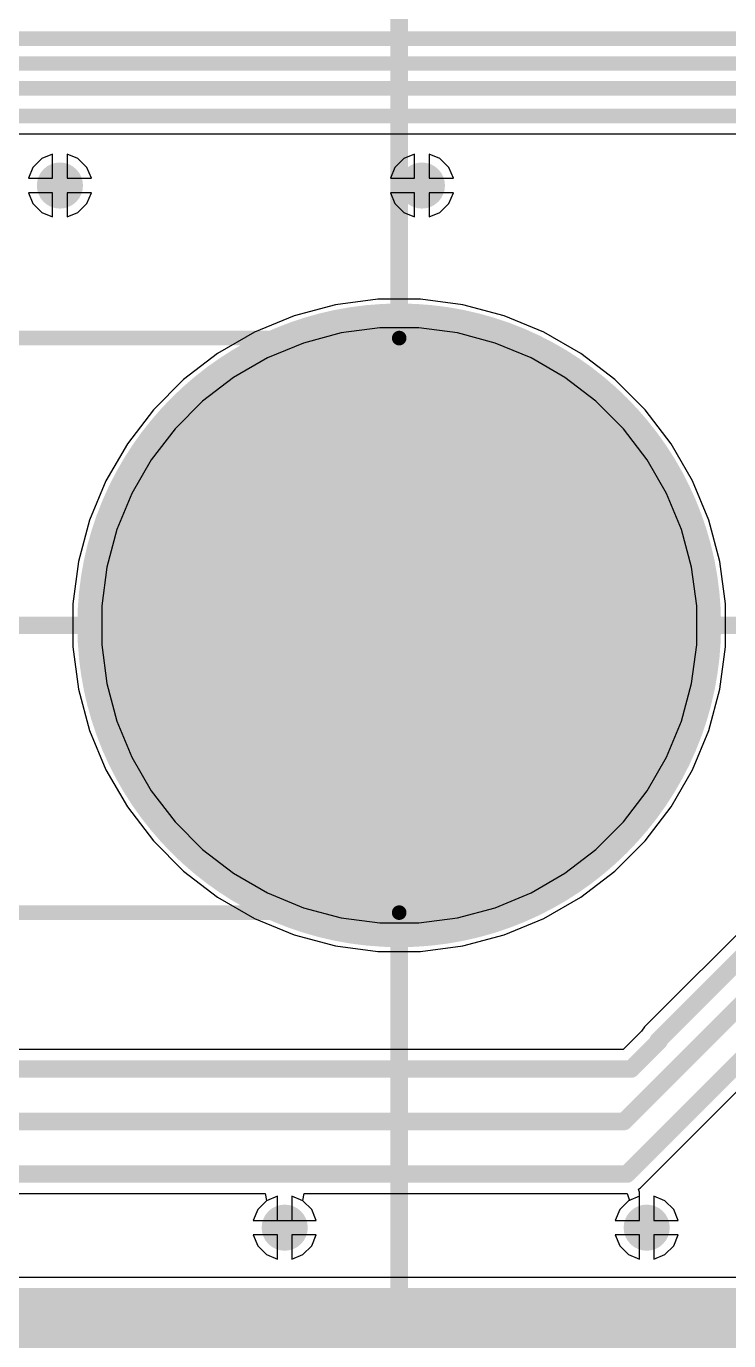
# Model space of a CAD drawing. Header units: millimetres. Extents: x -48 to 200, y -49 to 27.
# Drawn here: x 1.677 to 2.159, y 0.441 to 1.342 of the extents above; entities that cross this region are included whole.
import ezdxf

# ---------------------------------------------------------------- set-up
doc = ezdxf.new("R2010")
doc.units = ezdxf.units.MM
doc.header["$MEASUREMENT"] = 0
for name, color, linetype in [('BottomLayer', 5, 'Continuous'), ('BottomSolder', 6, 'Continuous'), ('Mechanical1', 6, 'Continuous'), ('MultiLayer', 9, 'Continuous'), ('PadHoleLayer', 156, 'Continuous'), ('TopLayer', 1, 'Continuous'), ('TopSolder', 216, 'Continuous'), ('ViaHoleLayer', 16, 'Continuous')]:
    doc.layers.add(name, color=color, linetype=linetype)

msp = doc.modelspace()

# ---------------------------------------------------------------- hatches: boundary and pattern name
at = {"layer": 'BottomLayer'}
h = msp.add_hatch(color=5, dxfattribs=at)
edge = h.paths.add_edge_path()
edge.add_arc((1.70052, 1.23238), 0.01181, 0, 360)
h = msp.add_hatch(color=5, dxfattribs=at)
edge = h.paths.add_edge_path()
edge.add_arc((1.94855, 1.23238), 0.01181, 0, 360)
h = msp.add_hatch(color=5, dxfattribs=at)
edge = h.paths.add_edge_path()
edge.add_arc((1.85454, 0.51828), 0.01181, 0, 360)
h = msp.add_hatch(color=5, dxfattribs=at)
edge = h.paths.add_edge_path()
edge.add_arc((2.10257, 0.51828), 0.01181, 0, 360)
at = {"layer": 'BottomSolder'}
h = msp.add_hatch(color=6, dxfattribs=at)
edge = h.paths.add_edge_path()
edge.add_arc((1.70052, 1.23238), 0.01581, 0, 360)
h = msp.add_hatch(color=6, dxfattribs=at)
edge = h.paths.add_edge_path()
edge.add_arc((1.94855, 1.23238), 0.01581, 0, 360)
h = msp.add_hatch(color=6, dxfattribs=at)
edge = h.paths.add_edge_path()
edge.add_arc((1.933, 0.931), 0.22054, 0, 360)
h = msp.add_hatch(color=6, dxfattribs=at)
edge = h.paths.add_edge_path()
edge.add_arc((1.85454, 0.51828), 0.01581, 0, 360)
h = msp.add_hatch(color=6, dxfattribs=at)
edge = h.paths.add_edge_path()
edge.add_arc((2.10257, 0.51828), 0.01581, 0, 360)
at = {"layer": 'MultiLayer'}
h = msp.add_hatch(color=9, dxfattribs=at)
edge = h.paths.add_edge_path()
edge.add_arc((1.933, 0.931), 0.21654, 0, 360)
at = {"layer": 'PadHoleLayer'}
h = msp.add_hatch(color=156, dxfattribs=at)
edge = h.paths.add_edge_path()
edge.add_arc((1.933, 0.931), 0.19685, 0, 360)
at = {"layer": 'TopLayer'}
h = msp.add_hatch(color=1, dxfattribs=at)
edge = h.paths.add_edge_path()
edge.add_arc((1.70052, 1.23238), 0.01181, 0, 360)
h = msp.add_hatch(color=1, dxfattribs=at)
edge = h.paths.add_edge_path()
edge.add_arc((1.94855, 1.23238), 0.01181, 0, 360)
h = msp.add_hatch(color=1, dxfattribs=at)
edge = h.paths.add_edge_path()
edge.add_arc((1.933, 0.931), 0.21654, 0, 360)
h = msp.add_hatch(color=1, dxfattribs=at)
edge = h.paths.add_edge_path()
edge.add_arc((1.85454, 0.51828), 0.01181, 0, 360)
h = msp.add_hatch(color=1, dxfattribs=at)
edge = h.paths.add_edge_path()
edge.add_arc((2.10257, 0.51828), 0.01181, 0, 360)
msp.add_hatch(color=1, dxfattribs=at).paths.add_polyline_path([(2.513, 0.477), (1.539, 0.477), (1.539, 0.431), (2.513, 0.431)])
at = {"layer": 'TopSolder'}
h = msp.add_hatch(color=216, dxfattribs=at)
edge = h.paths.add_edge_path()
edge.add_arc((1.70052, 1.23238), 0.01581, 0, 360)
h = msp.add_hatch(color=216, dxfattribs=at)
edge = h.paths.add_edge_path()
edge.add_arc((1.94855, 1.23238), 0.01581, 0, 360)
h = msp.add_hatch(color=216, dxfattribs=at)
edge = h.paths.add_edge_path()
edge.add_arc((1.933, 0.931), 0.22054, 0, 360)
h = msp.add_hatch(color=216, dxfattribs=at)
edge = h.paths.add_edge_path()
edge.add_arc((1.85454, 0.51828), 0.01581, 0, 360)
h = msp.add_hatch(color=216, dxfattribs=at)
edge = h.paths.add_edge_path()
edge.add_arc((2.10257, 0.51828), 0.01581, 0, 360)
at = {"layer": 'ViaHoleLayer'}
h = msp.add_hatch(color=16, dxfattribs=at)
edge = h.paths.add_edge_path()
edge.add_arc((1.70052, 1.23238), 0.00591, 0, 360)
h = msp.add_hatch(color=16, dxfattribs=at)
edge = h.paths.add_edge_path()
edge.add_arc((1.94855, 1.23238), 0.00591, 0, 360)
h = msp.add_hatch(color=16, dxfattribs=at)
edge = h.paths.add_edge_path()
edge.add_arc((1.85454, 0.51828), 0.00591, 0, 360)
h = msp.add_hatch(color=16, dxfattribs=at)
edge = h.paths.add_edge_path()
edge.add_arc((2.10257, 0.51828), 0.00591, 0, 360)

# ---------------------------------------------------------------- linework, layer by layer
at = {"layer": 'BottomLayer'}
for p, q in [((1.26865, 1.26776), (2.30187, 1.26776)), ((1.69552, 1.25391), (1.68816, 1.25087)), ((1.69552, 1.23738), (1.69552, 1.25391)), ((1.71287, 1.25087), (1.70552, 1.25391)), ((1.70552, 1.25391), (1.70552, 1.23738)), ((1.94355, 1.25391), (1.9362, 1.25087)), ((1.94355, 1.23738), (1.94355, 1.25391)), ((1.96091, 1.25087), (1.95355, 1.25391)), ((1.95355, 1.25391), (1.95355, 1.23738)), ((1.68203, 1.24473), (1.67898, 1.23738)), ((1.68816, 1.25087), (1.68203, 1.24473)), ((1.71901, 1.24473), (1.71287, 1.25087)), ((1.72206, 1.23738), (1.71901, 1.24473)), ((1.93006, 1.24473), (1.92701, 1.23738)), ((1.9362, 1.25087), (1.93006, 1.24473)), ((1.96704, 1.24473), (1.96091, 1.25087)), ((1.97009, 1.23738), (1.96704, 1.24473)), ((1.67898, 1.23738), (1.69552, 1.23738)), ((1.70552, 1.23738), (1.72206, 1.23738)), ((1.92701, 1.23738), (1.94355, 1.23738)), ((1.95355, 1.23738), (1.97009, 1.23738)), ((1.69552, 1.22738), (1.67898, 1.22738)), ((1.67898, 1.22738), (1.68203, 1.22002)), ((1.69552, 1.21084), (1.69552, 1.22738)), ((1.72206, 1.22738), (1.70552, 1.22738)), ((1.70552, 1.22738), (1.70552, 1.21084)), ((1.71901, 1.22002), (1.72206, 1.22738)), ((1.94355, 1.22738), (1.92701, 1.22738)), ((1.92701, 1.22738), (1.93006, 1.22002)), ((1.94355, 1.21084), (1.94355, 1.22738)), ((1.97009, 1.22738), (1.95355, 1.22738)), ((1.95355, 1.22738), (1.95355, 1.21084)), ((1.96704, 1.22002), (1.97009, 1.22738)), ((1.68203, 1.22002), (1.68816, 1.21389)), ((1.71287, 1.21389), (1.71901, 1.22002)), ((1.93006, 1.22002), (1.9362, 1.21389)), ((1.96091, 1.21389), (1.96704, 1.22002)), ((1.68816, 1.21389), (1.69552, 1.21084)), ((1.70552, 1.21084), (1.71287, 1.21389)), ((1.9362, 1.21389), (1.94355, 1.21084)), ((1.95355, 1.21084), (1.96091, 1.21389)), ((1.89315, 1.13136), (1.86733, 1.12445)), ((1.91964, 1.13485), (1.89315, 1.13136)), ((1.94636, 1.13485), (1.91964, 1.13485)), ((1.97285, 1.13136), (1.94636, 1.13485)), ((1.99867, 1.12445), (1.97285, 1.13136)), ((1.86733, 1.12445), (1.84265, 1.11422)), ((2.02335, 1.11422), (1.99867, 1.12445)), ((1.84265, 1.11422), (1.8195, 1.10086)), ((2.0465, 1.10086), (2.02335, 1.11422)), ((1.8195, 1.10086), (1.7983, 1.08459)), ((2.0677, 1.08459), (2.0465, 1.10086)), ((1.7983, 1.08459), (1.77941, 1.0657)), ((2.08659, 1.0657), (2.0677, 1.08459)), ((1.77941, 1.0657), (1.76314, 1.0445)), ((2.10286, 1.0445), (2.08659, 1.0657)), ((1.76314, 1.0445), (1.74978, 1.02135)), ((2.11622, 1.02135), (2.10286, 1.0445)), ((1.74978, 1.02135), (1.73955, 0.99667)), ((2.12645, 0.99667), (2.11622, 1.02135)), ((1.73955, 0.99667), (1.73264, 0.97085)), ((2.13336, 0.97085), (2.12645, 0.99667)), ((1.73264, 0.97085), (1.72915, 0.94436)), ((2.13685, 0.94436), (2.13336, 0.97085)), ((1.72915, 0.94436), (1.72915, 0.91764)), ((2.13685, 0.91764), (2.13685, 0.94436)), ((1.72915, 0.91764), (1.73264, 0.89115)), ((2.13336, 0.89115), (2.13685, 0.91764)), ((1.73264, 0.89115), (1.73955, 0.86533)), ((2.12645, 0.86533), (2.13336, 0.89115)), ((1.73955, 0.86533), (1.74978, 0.84065)), ((2.11622, 0.84065), (2.12645, 0.86533)), ((1.74978, 0.84065), (1.76314, 0.8175)), ((2.10286, 0.8175), (2.11622, 0.84065)), ((1.76314, 0.8175), (1.77941, 0.7963)), ((2.08659, 0.7963), (2.10286, 0.8175)), ((1.77941, 0.7963), (1.7983, 0.77741)), ((2.0677, 0.77741), (2.08659, 0.7963)), ((1.7983, 0.77741), (1.8195, 0.76114)), ((2.0465, 0.76114), (2.0677, 0.77741)), ((1.8195, 0.76114), (1.84265, 0.74778)), ((2.02335, 0.74778), (2.0465, 0.76114)), ((1.84265, 0.74778), (1.86733, 0.73755)), ((1.99867, 0.73755), (2.02335, 0.74778)), ((1.86733, 0.73755), (1.89315, 0.73064)), ((1.89315, 0.73064), (1.91964, 0.72715)), ((1.94636, 0.72715), (1.97285, 0.73064)), ((1.97285, 0.73064), (1.99867, 0.73755)), ((1.91964, 0.72715), (1.94636, 0.72715)), ((1.84218, 0.53677), (1.83604, 0.53064)), ((1.84954, 0.53982), (1.84218, 0.53677)), ((1.84954, 0.52328), (1.84954, 0.53982)), ((1.86689, 0.53677), (1.85954, 0.53982)), ((1.85954, 0.53982), (1.85954, 0.52328)), ((1.87303, 0.53064), (1.86689, 0.53677)), ((2.09021, 0.53677), (2.08408, 0.53064)), ((2.09757, 0.53982), (2.09021, 0.53677)), ((2.09757, 0.52328), (2.09757, 0.53982)), ((2.11492, 0.53677), (2.10757, 0.53982)), ((2.10757, 0.53982), (2.10757, 0.52328)), ((2.12106, 0.53064), (2.11492, 0.53677)), ((1.83604, 0.53064), (1.833, 0.52328)), ((1.833, 0.52328), (1.84954, 0.52328)), ((1.85954, 0.52328), (1.87607, 0.52328)), ((1.87607, 0.52328), (1.87303, 0.53064)), ((2.08408, 0.53064), (2.08103, 0.52328)), ((2.08103, 0.52328), (2.09757, 0.52328)), ((2.10757, 0.52328), (2.1241, 0.52328)), ((2.1241, 0.52328), (2.12106, 0.53064)), ((1.84954, 0.51328), (1.833, 0.51328)), ((1.833, 0.51328), (1.83604, 0.50593)), ((1.83604, 0.50593), (1.84218, 0.49979)), ((1.84954, 0.49675), (1.84954, 0.51328)), ((1.87607, 0.51328), (1.85954, 0.51328)), ((1.85954, 0.51328), (1.85954, 0.49675)), ((1.86689, 0.49979), (1.87303, 0.50593)), ((1.87303, 0.50593), (1.87607, 0.51328)), ((2.09757, 0.51328), (2.08103, 0.51328)), ((2.08103, 0.51328), (2.08408, 0.50593)), ((2.08408, 0.50593), (2.09021, 0.49979)), ((2.09757, 0.49675), (2.09757, 0.51328)), ((2.1241, 0.51328), (2.10757, 0.51328)), ((2.10757, 0.51328), (2.10757, 0.49675)), ((2.11492, 0.49979), (2.12106, 0.50593)), ((2.12106, 0.50593), (2.1241, 0.51328)), ((1.84218, 0.49979), (1.84954, 0.49675)), ((1.85954, 0.49675), (1.86689, 0.49979)), ((2.09021, 0.49979), (2.09757, 0.49675)), ((2.10757, 0.49675), (2.11492, 0.49979))]:
    msp.add_line(p, q, dxfattribs=at)
at = {"layer": 'BottomLayer', "const_width": 0.01}
for points in [[(0.811, 1.333), (2.33396, 1.333)], [(0.801, 1.316), (2.325, 1.316)], [(0.577, 1.299), (2.31198, 1.299)], [(0.57196, 1.28), (2.30693, 1.28)]]:
    msp.add_lwpolyline(points, dxfattribs=at)
at = {"layer": 'Mechanical1'}
for points, const_width in [([(1.933, -0.069), (1.933, 1.931)], 0.012), ([(1.603, 1.12785), (1.933, 1.12785)], 0.01), ([(-0.067, 0.931), (3.933, 0.931)], 0.012), ([(1.603, 0.73415), (1.933, 0.73415)], 0.01)]:
    msp.add_lwpolyline(points, dxfattribs=dict(at, const_width=const_width))
at = {"layer": 'Mechanical1', "const_width": 0.005}
for points in [[(1.9305, 1.12785, 1), (1.9355, 1.12785, 1)], [(1.9305, 0.73415, 1), (1.9355, 0.73415, 1)]]:
    msp.add_lwpolyline(points, format="xyb", close=True, dxfattribs=at)
at = {"layer": 'TopLayer'}
for p, q in [((1.69552, 1.25391), (1.68816, 1.25087)), ((1.69552, 1.23738), (1.69552, 1.25391)), ((1.71287, 1.25087), (1.70552, 1.25391)), ((1.70552, 1.25391), (1.70552, 1.23738)), ((1.94355, 1.25391), (1.9362, 1.25087)), ((1.94355, 1.23738), (1.94355, 1.25391)), ((1.96091, 1.25087), (1.95355, 1.25391)), ((1.95355, 1.25391), (1.95355, 1.23738)), ((1.68203, 1.24473), (1.67898, 1.23738)), ((1.68816, 1.25087), (1.68203, 1.24473)), ((1.71901, 1.24473), (1.71287, 1.25087)), ((1.72206, 1.23738), (1.71901, 1.24473)), ((1.93006, 1.24473), (1.92701, 1.23738)), ((1.9362, 1.25087), (1.93006, 1.24473)), ((1.96704, 1.24473), (1.96091, 1.25087)), ((1.97009, 1.23738), (1.96704, 1.24473)), ((1.67898, 1.23738), (1.69552, 1.23738)), ((1.70552, 1.23738), (1.72206, 1.23738)), ((1.92701, 1.23738), (1.94355, 1.23738)), ((1.95355, 1.23738), (1.97009, 1.23738)), ((1.69552, 1.22738), (1.67898, 1.22738)), ((1.67898, 1.22738), (1.68203, 1.22002)), ((1.69552, 1.21084), (1.69552, 1.22738)), ((1.72206, 1.22738), (1.70552, 1.22738)), ((1.70552, 1.22738), (1.70552, 1.21084)), ((1.71901, 1.22002), (1.72206, 1.22738)), ((1.94355, 1.22738), (1.92701, 1.22738)), ((1.92701, 1.22738), (1.93006, 1.22002)), ((1.94355, 1.21084), (1.94355, 1.22738)), ((1.97009, 1.22738), (1.95355, 1.22738)), ((1.95355, 1.22738), (1.95355, 1.21084)), ((1.96704, 1.22002), (1.97009, 1.22738)), ((1.68203, 1.22002), (1.68816, 1.21389)), ((1.71287, 1.21389), (1.71901, 1.22002)), ((1.93006, 1.22002), (1.9362, 1.21389)), ((1.96091, 1.21389), (1.96704, 1.22002)), ((1.68816, 1.21389), (1.69552, 1.21084)), ((1.70552, 1.21084), (1.71287, 1.21389)), ((1.9362, 1.21389), (1.94355, 1.21084)), ((1.95355, 1.21084), (1.96091, 1.21389)), ((1.91835, 1.15454), (1.8893, 1.15071)), ((1.94765, 1.15454), (1.91835, 1.15454)), ((1.9767, 1.15071), (1.94765, 1.15454)), ((1.8893, 1.15071), (1.86099, 1.14313)), ((2.00501, 1.14313), (1.9767, 1.15071)), ((1.86099, 1.14313), (1.83392, 1.13191)), ((2.03208, 1.13191), (2.00501, 1.14313)), ((1.83392, 1.13191), (1.80854, 1.11726)), ((2.05746, 1.11726), (2.03208, 1.13191)), ((1.80854, 1.11726), (1.7853, 1.09942)), ((2.0807, 1.09942), (2.05746, 1.11726)), ((1.7853, 1.09942), (1.76458, 1.0787)), ((2.10142, 1.0787), (2.0807, 1.09942)), ((1.76458, 1.0787), (1.74674, 1.05546)), ((2.11926, 1.05546), (2.10142, 1.0787)), ((1.74674, 1.05546), (1.73209, 1.03008)), ((2.13391, 1.03008), (2.11926, 1.05546)), ((1.73209, 1.03008), (1.72087, 1.00301)), ((2.14513, 1.00301), (2.13391, 1.03008)), ((1.72087, 1.00301), (1.71329, 0.9747)), ((2.15271, 0.9747), (2.14513, 1.00301)), ((1.71329, 0.9747), (1.70946, 0.94565)), ((2.15654, 0.94565), (2.15271, 0.9747)), ((2.41563, 0.97037), (2.10113, 0.65587)), ((1.70946, 0.94565), (1.70946, 0.91635)), ((2.15654, 0.91635), (2.15654, 0.94565)), ((1.70946, 0.91635), (1.71329, 0.8873)), ((2.15271, 0.8873), (2.15654, 0.91635)), ((1.71329, 0.8873), (1.72087, 0.85899)), ((2.14513, 0.85899), (2.15271, 0.8873)), ((1.72087, 0.85899), (1.73209, 0.83192)), ((2.13391, 0.83192), (2.14513, 0.85899)), ((1.73209, 0.83192), (1.74674, 0.80654)), ((2.11926, 0.80654), (2.13391, 0.83192)), ((1.74674, 0.80654), (1.76458, 0.7833)), ((2.10142, 0.7833), (2.11926, 0.80654)), ((1.76458, 0.7833), (1.7853, 0.76258)), ((2.0807, 0.76258), (2.10142, 0.7833)), ((1.7853, 0.76258), (1.80854, 0.74474)), ((2.05746, 0.74474), (2.0807, 0.76258)), ((2.09837, 0.54563), (2.30271, 0.74996)), ((1.80854, 0.74474), (1.83392, 0.73009)), ((2.03208, 0.73009), (2.05746, 0.74474)), ((1.83392, 0.73009), (1.86099, 0.71887)), ((2.00501, 0.71887), (2.03208, 0.73009)), ((1.86099, 0.71887), (1.8893, 0.71129)), ((1.9767, 0.71129), (2.00501, 0.71887)), ((1.8893, 0.71129), (1.91835, 0.70746)), ((1.91835, 0.70746), (1.94765, 0.70746)), ((1.94765, 0.70746), (1.9767, 0.71129)), ((2.09911, 0.65286), (2.08651, 0.64025)), ((2.10113, 0.65587), (2.09911, 0.65286)), ((2.08651, 0.64025), (1.56335, 0.64025)), ((1.66135, 0.54175), (1.84112, 0.54175)), ((1.84112, 0.54175), (1.84215, 0.53691)), ((1.86692, 0.53691), (1.86795, 0.54175)), ((1.86795, 0.54175), (2.089, 0.54175)), ((2.089, 0.54175), (2.08929, 0.5418)), ((2.08929, 0.5418), (2.09074, 0.53699)), ((2.09701, 0.54471), (2.09837, 0.54563)), ((2.09755, 0.54265), (2.09701, 0.54471)), ((2.09757, 0.54263), (2.09755, 0.54265)), ((2.09757, 0.52328), (2.09757, 0.54263)), ((1.84215, 0.53675), (1.83604, 0.53064)), ((1.84215, 0.53691), (1.84215, 0.53675)), ((1.86692, 0.53675), (1.86692, 0.53691)), ((1.87303, 0.53064), (1.86692, 0.53675)), ((2.09021, 0.53677), (2.08408, 0.53064)), ((2.09074, 0.53699), (2.09021, 0.53677)), ((2.11492, 0.53677), (2.10757, 0.53982)), ((2.10757, 0.53982), (2.10757, 0.52328)), ((2.12106, 0.53064), (2.11492, 0.53677)), ((1.83604, 0.53064), (1.833, 0.52328)), ((1.833, 0.52328), (1.87607, 0.52328)), ((1.87607, 0.52328), (1.87303, 0.53064)), ((2.08408, 0.53064), (2.08103, 0.52328)), ((2.08103, 0.52328), (2.09757, 0.52328)), ((2.10757, 0.52328), (2.1241, 0.52328)), ((2.1241, 0.52328), (2.12106, 0.53064)), ((1.84954, 0.51328), (1.833, 0.51328)), ((1.833, 0.51328), (1.83604, 0.50593)), ((1.83604, 0.50593), (1.84218, 0.49979)), ((1.84954, 0.49675), (1.84954, 0.51328)), ((1.87607, 0.51328), (1.85954, 0.51328)), ((1.85954, 0.51328), (1.85954, 0.49675)), ((1.86689, 0.49979), (1.87303, 0.50593)), ((1.87303, 0.50593), (1.87607, 0.51328)), ((2.09757, 0.51328), (2.08103, 0.51328)), ((2.08103, 0.51328), (2.08408, 0.50593)), ((2.08408, 0.50593), (2.09021, 0.49979)), ((2.09757, 0.49675), (2.09757, 0.51328)), ((2.1241, 0.51328), (2.10757, 0.51328)), ((2.10757, 0.51328), (2.10757, 0.49675)), ((2.11492, 0.49979), (2.12106, 0.50593)), ((2.12106, 0.50593), (2.1241, 0.51328)), ((1.84218, 0.49979), (1.84954, 0.49675)), ((1.85954, 0.49675), (1.86689, 0.49979)), ((2.09021, 0.49979), (2.09757, 0.49675)), ((2.10757, 0.49675), (2.11492, 0.49979)), ((2.513, 0.48414), (1.539, 0.48414))]:
    msp.add_line(p, q, dxfattribs=at)
at = {"layer": 'TopLayer', "const_width": 0.012}
for points in [[(2.1105, 0.6465), (2.425, 0.961)], [(2.087, 0.591), (2.43119, 0.93519)], [(2.089, 0.555), (2.44438, 0.91038)], [(2.092, 0.627), (2.111, 0.646)], [(1.55, 0.627), (2.092, 0.627)], [(1.591, 0.591), (2.087, 0.591)], [(1.648, 0.555), (2.089, 0.555)]]:
    msp.add_lwpolyline(points, dxfattribs=at)
at = {"layer": 'TopLayer', "const_width": 0.006}
for points in [[(2.1075, 0.6465, 1), (2.1135, 0.6465, 1)], [(2.108, 0.646, 1), (2.114, 0.646, 1)], [(2.089, 0.627, 1), (2.095, 0.627, 1)], [(2.089, 0.627, 1), (2.095, 0.627, 1)], [(2.084, 0.591, 1), (2.09, 0.591, 1)], [(2.084, 0.591, 1), (2.09, 0.591, 1)], [(2.086, 0.555, 1), (2.092, 0.555, 1)], [(2.086, 0.555, 1), (2.092, 0.555, 1)]]:
    msp.add_lwpolyline(points, format="xyb", close=True, dxfattribs=at)

doc.saveas('drawing.dxf')
